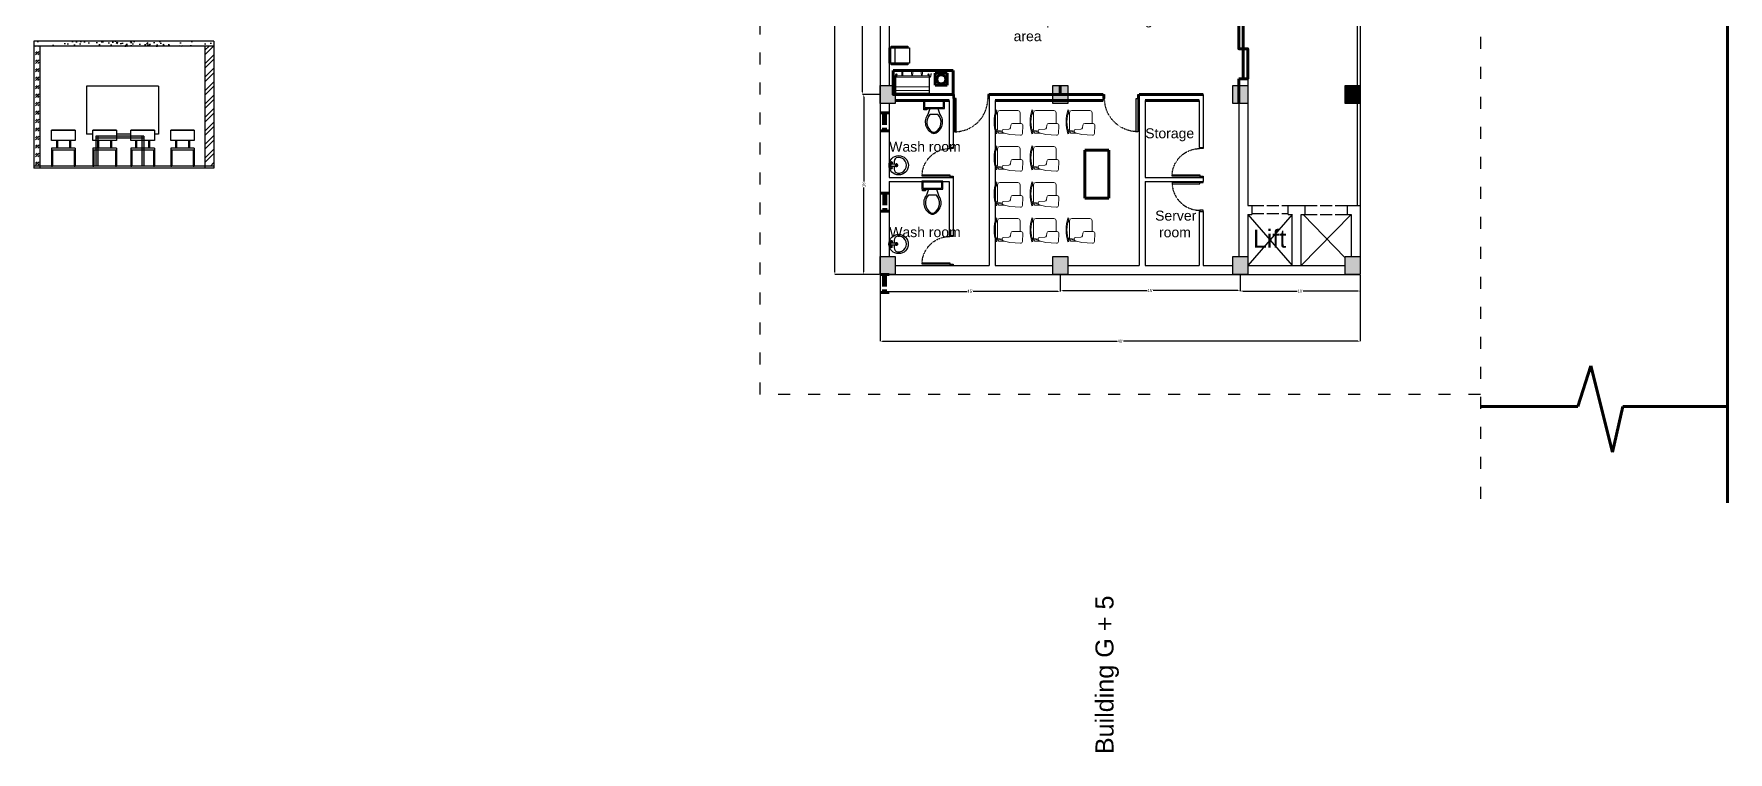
# Model space of a CAD drawing. Header units: inches. Extents: x 2702 to 16065, y 1501 to 3657.
# Drawn here: x 4661 to 6355, y 1501 to 2219 of the extents above; entities that cross this region are included whole.
import ezdxf

# ---------------------------------------------------------------- set-up
doc = ezdxf.new("R2010")
doc.units = ezdxf.units.IN
for name, pattern in [('ACAD_ISO02W100', [15, 12, -3]), ('ACAD_ISO03W100', [30, 12, -18]), ('HIDDEN4', [0.09375, 0.0625, -0.03125])]:
    doc.linetypes.add(name, pattern=pattern)
for name, color, linetype in [('dimensions', 210, 'Continuous'), ('furniture', 7, 'Continuous'), ('sanitary', 110, 'Continuous'), ('text', 10, 'Continuous')]:
    doc.layers.add(name, color=color, linetype=linetype)
doc.layers.add('muebles', color=17, linetype='Continuous', lineweight=0)
doc.layers.add('www.cadblocksfree.com', color=7, linetype='Continuous', lineweight=9)
doc.styles.get("Standard").update_dxf_attribs({"font": 'arial.ttf'})
doc.dimstyles.new('ISO-25', dxfattribs={"dimtxt": 3, "dimasz": 2.5, "dimexe": 0, "dimexo": 0.625, "dimtad": 0, "dimlunit": 4, "dimtxsty": 'Standard', "dimcen": 2.5, "dimadec": 0, "dimazin": 0, "dimtfac": 1, "dimtmove": 0, "dimatfit": 3, "dimfxl": 1, "dimarcsym": 0})

# ---------------------------------------------------------------- blocks, each defined once
blk = doc.blocks.new('*D32')
at = {"layer": 'Defpoints', "color": 0, "transparency": 16777216}
for p in [(5507, 1978.2), (5987, 1978.2), (5987, 1911.4)]:
    blk.add_point(p, dxfattribs=at)
at = {"layer": 'dimensions', "color": 0, "lineweight": -2, "transparency": 16777216}
for p, q in [((5507, 1977.6), (5507, 1911.4)), ((5987, 1977.6), (5987, 1911.4)), ((5509.5, 1911.4), (5743.8, 1911.4)), ((5984.5, 1911.4), (5750.2, 1911.4))]:
    blk.add_line(p, q, dxfattribs=at)
at = {"layer": 'dimensions', "color": 0, "transparency": 16777216}
for points in [[(5509.5, 1911.9), (5509.5, 1911), (5507, 1911.4)], [(5984.5, 1911.9), (5984.5, 1911), (5987, 1911.4)]]:
    blk.add_solid(points, dxfattribs=at)
at = {"layer": 'dimensions', "color": 0, "transparency": 16777216, "insert": (5747, 1911.4), "char_height": 3, "attachment_point": 5}
blk.add_mtext("40'", dxfattribs=at)
blk = doc.blocks.new('*D33')
at = {"layer": 'Defpoints', "color": 0, "transparency": 16777216}
for p in [(5507, 1978.2), (5687, 1978.2), (5687, 1961.3)]:
    blk.add_point(p, dxfattribs=at)
at = {"layer": 'dimensions', "color": 0, "lineweight": -2, "transparency": 16777216}
for p, q in [((5507, 1977.6), (5507, 1961.3)), ((5687, 1977.6), (5687, 1961.3)), ((5509.5, 1961.3), (5594, 1961.3)), ((5684.5, 1961.3), (5600, 1961.3))]:
    blk.add_line(p, q, dxfattribs=at)
at = {"layer": 'dimensions', "color": 0, "transparency": 16777216}
for points in [[(5509.5, 1961.7), (5509.5, 1960.8), (5507, 1961.3)], [(5684.5, 1961.7), (5684.5, 1960.8), (5687, 1961.3)]]:
    blk.add_solid(points, dxfattribs=at)
at = {"layer": 'dimensions', "color": 0, "transparency": 16777216, "insert": (5597, 1961.3), "char_height": 3, "attachment_point": 5}
blk.add_mtext("15'", dxfattribs=at)
blk = doc.blocks.new('*D34')
at = {"layer": 'Defpoints', "color": 0, "transparency": 16777216}
for p in [(5687, 1978.2), (5867, 1978.2), (5867, 1962.1)]:
    blk.add_point(p, dxfattribs=at)
at = {"layer": 'dimensions', "color": 0, "lineweight": -2, "transparency": 16777216}
for p, q in [((5687, 1977.6), (5687, 1962.1)), ((5867, 1977.6), (5867, 1962.1)), ((5689.5, 1962.1), (5774, 1962.1)), ((5864.5, 1962.1), (5780, 1962.1))]:
    blk.add_line(p, q, dxfattribs=at)
at = {"layer": 'dimensions', "color": 0, "transparency": 16777216}
for points in [[(5689.5, 1962.5), (5689.5, 1961.7), (5687, 1962.1)], [(5864.5, 1962.5), (5864.5, 1961.7), (5867, 1962.1)]]:
    blk.add_solid(points, dxfattribs=at)
at = {"layer": 'dimensions', "color": 0, "transparency": 16777216, "insert": (5777, 1962.1), "char_height": 3, "attachment_point": 5}
blk.add_mtext("15'", dxfattribs=at)
blk = doc.blocks.new('*D30')
at = {"layer": 'Defpoints', "color": 0, "transparency": 16777216}
for p in [(5867, 1978.2), (5987, 1978.2), (5987, 1961.6)]:
    blk.add_point(p, dxfattribs=at)
at = {"layer": 'dimensions', "color": 0, "lineweight": -2, "transparency": 16777216}
for p, q in [((5867, 1977.6), (5867, 1961.6)), ((5987, 1977.6), (5987, 1961.6)), ((5869.5, 1961.6), (5924, 1961.6)), ((5984.5, 1961.6), (5930, 1961.6))]:
    blk.add_line(p, q, dxfattribs=at)
at = {"layer": 'dimensions', "color": 0, "transparency": 16777216}
for points in [[(5869.5, 1962.1), (5869.5, 1961.2), (5867, 1961.6)], [(5984.5, 1962.1), (5984.5, 1961.2), (5987, 1961.6)]]:
    blk.add_solid(points, dxfattribs=at)
at = {"layer": 'dimensions', "color": 0, "transparency": 16777216, "insert": (5927, 1961.6), "char_height": 3, "attachment_point": 5}
blk.add_mtext("10'", dxfattribs=at)
blk = doc.blocks.new('*D31')
at = {"layer": 'Defpoints', "color": 0, "transparency": 16777216}
for p in [(5461.7, 2878.2), (5507, 2878.2), (5507, 1978.2)]:
    blk.add_point(p, dxfattribs=at)
at = {"layer": 'dimensions', "color": 0, "lineweight": -2, "transparency": 16777216}
for p, q in [((5506.4, 2878.2), (5461.7, 2878.2)), ((5461.7, 2875.7), (5461.7, 2431.4)), ((5461.7, 1980.7), (5461.7, 2425.1)), ((5506.4, 1978.2), (5461.7, 1978.2))]:
    blk.add_line(p, q, dxfattribs=at)
at = {"layer": 'dimensions', "color": 0, "transparency": 16777216}
for points in [[(5461.3, 2875.7), (5462.2, 2875.7), (5461.7, 2878.2)], [(5461.3, 1980.7), (5462.2, 1980.7), (5461.7, 1978.2)]]:
    blk.add_solid(points, dxfattribs=at)
at = {"layer": 'dimensions', "color": 0, "lineweight": 100, "transparency": 16777216, "insert": (5461.7, 2428.2), "char_height": 3, "attachment_point": 5, "rotation": 90}
blk.add_mtext("75'", dxfattribs=at)
blk = doc.blocks.new('*D35')
at = {"layer": 'Defpoints', "color": 0, "transparency": 16777216}
for p in [(5490.6, 2158.2), (5507, 2158.2), (5507, 1978.2)]:
    blk.add_point(p, dxfattribs=at)
at = {"layer": 'dimensions', "color": 0, "lineweight": -2, "transparency": 16777216}
for p, q in [((5506.4, 2158.2), (5490.6, 2158.2)), ((5490.6, 2155.7), (5490.6, 2071.3)), ((5490.6, 1980.7), (5490.6, 2065.2)), ((5506.4, 1978.2), (5490.6, 1978.2))]:
    blk.add_line(p, q, dxfattribs=at)
at = {"layer": 'dimensions', "color": 0, "transparency": 16777216}
for points in [[(5490.2, 2155.7), (5491.1, 2155.7), (5490.6, 2158.2)], [(5490.2, 1980.7), (5491.1, 1980.7), (5490.6, 1978.2)]]:
    blk.add_solid(points, dxfattribs=at)
at = {"layer": 'dimensions', "color": 0, "lineweight": 100, "transparency": 16777216, "insert": (5490.6, 2068.2), "char_height": 3, "attachment_point": 5, "rotation": 90}
blk.add_mtext("15'", dxfattribs=at)
blk = doc.blocks.new('*D36')
at = {"layer": 'Defpoints', "color": 0, "transparency": 16777216}
for p in [(5489.4, 2338.2), (5507, 2338.2), (5507, 2158.2)]:
    blk.add_point(p, dxfattribs=at)
at = {"layer": 'dimensions', "color": 0, "lineweight": -2, "transparency": 16777216}
for p, q in [((5506.4, 2338.2), (5489.4, 2338.2)), ((5489.4, 2335.7), (5489.4, 2251.3)), ((5489.4, 2160.7), (5489.4, 2245.2)), ((5506.4, 2158.2), (5489.4, 2158.2))]:
    blk.add_line(p, q, dxfattribs=at)
at = {"layer": 'dimensions', "color": 0, "transparency": 16777216}
for points in [[(5488.9, 2335.7), (5489.8, 2335.7), (5489.4, 2338.2)], [(5488.9, 2160.7), (5489.8, 2160.7), (5489.4, 2158.2)]]:
    blk.add_solid(points, dxfattribs=at)
at = {"layer": 'dimensions', "color": 0, "lineweight": 100, "transparency": 16777216, "insert": (5489.4, 2248.2), "char_height": 3, "attachment_point": 5, "rotation": 90}
blk.add_mtext("15'", dxfattribs=at)
blk = doc.blocks.new('Toilet - top')
for p, q in [((-10, -8.5), (-8, -8.5)), ((-10, -9.5), (-10, -8.5)), ((-7, -9.5), (-10, -9.5)), ((-8, -8.5), (-8, -8)), ((-7, -8), (-7, -9.5)), ((-4, -8), (-6, -14)), ((4, -14), (-4, -14)), ((4, -8), (6, -14)), ((9.5, -6), (9.5, -2))]:
    blk.add_line(p, q)
blk.add_lwpolyline([(10.5, -8), (10.5, 0), (-10.5, 0), (-10.5, -8)], close=True)
for points in [[(-9.5, -2), (-9.5, -6)], [(8.5, -1), (-8.5, -1)], [(-8.5, -7), (8.5, -7)]]:
    blk.add_lwpolyline(points)
for centre, radius, start, end in [((-8.6, -1.9), 0.884, 81.8699, 188.1301), ((-8.6, -6.1), 0.884, 171.8699, 278.1301), ((3.5, -21.6), 12.2, 141.4691, 247.9714), ((4.2, -21.8), 11.3, 136.3677, 238.9468), ((-3.5, -21.6), 12.2, 292.0284, 38.5307), ((-4.2, -21.8), 11.3, 301.053, 43.6321), ((8.6, -1.9), 0.884, 351.8699, 98.1301), ((8.6, -6.1), 0.884, 261.8699, 8.1301), ((0, -27.9), 4, 245.7318, 294.2682), ((0, -29), 4, 254.8605, 285.1395)]:
    blk.add_arc(centre, radius, start, end)
blk = doc.blocks.new('silla-27')
at = {"layer": 'muebles', "color": 7, "lineweight": 0, "ltscale": 0.06, "true_color": 0xffffff}
for p, q in [((88.028, 38.088), (88.028, 37.688)), ((88.078, 38.138), (88.318, 38.138)), ((88.022, 37.623), (88.016, 37.604)), ((88.466, 37.638), (88.078, 37.638)), ((88.529, 37.795), (88.529, 37.688)), ((88.535, 37.623), (88.541, 37.604))]:
    blk.add_line(p, q, dxfattribs=at)
at = {"layer": 'muebles', "color": 7, "lineweight": 0, "true_color": 0xffffff}
for p, q in [((88.318, 38.16), (88.316, 37.974)), ((88.35, 37.934), (88.409, 37.924)), ((88.536, 38.188), (88.361, 38.199)), ((88.442, 37.886), (88.448, 37.769)), ((88.52, 37.762), (88.559, 37.911)), ((88.559, 37.911), (88.573, 38.145)), ((88.078, 37.638), (88.078, 37.606)), ((88.098, 37.638), (88.098, 37.602)), ((88.486, 37.74), (88.459, 37.602)), ((88.459, 37.638), (88.459, 37.602)), ((88.491, 37.74), (88.478, 37.74)), ((88.507, 37.745), (88.48, 37.607))]:
    blk.add_line(p, q, dxfattribs=at)
at = {"layer": 'muebles', "color": 7, "lineweight": 0, "ltscale": 0.06, "true_color": 0xffffff}
for centre, radius, start, end in [((88.078, 38.088), 0.05, 90, 180), ((88.279, 38.403), 0.841, 251.8194, 288.1806), ((88.279, 38.403), 0.821, 251.8194, 288.1806), ((88.078, 37.688), 0.05, 180, 270), ((88.479, 37.688), 0.05, 278.8356, 0)]:
    blk.add_arc(centre, radius, start, end, dxfattribs=at)
at = {"layer": 'muebles', "color": 7, "lineweight": 0, "true_color": 0xffffff}
for centre, radius, start, end in [((88.356, 37.973), 0.04, 179.3804, 260.5493), ((88.358, 38.159), 0.04, 86.1907, 179.3804), ((88.402, 37.884), 0.04, 2.866, 80.5493), ((88.533, 38.148), 0.04, 356.6293, 86.1907), ((88.478, 37.77), 0.03, 182.866, 270), ((88.491, 37.77), 0.03, 270, 345.2388)]:
    blk.add_arc(centre, radius, start, end, dxfattribs=at)
blk = doc.blocks.new('chair')
at = {"xscale": 45.16169396645301, "yscale": 45.15961764463297, "zscale": 45.16169396645301, "rotation": 89.99999999999999}
blk.add_blockref('silla-27', (1699, -3975.2), dxfattribs=at)
blk = doc.blocks.new('ventilator')
at = {"color": 7, "lineweight": 100, "true_color": 0xffffff}
for p, q in [((0, 0), (9, 0)), ((0, -18), (9, -18))]:
    blk.add_line(p, q, dxfattribs=at)
at = {"color": 7, "linetype": 'ACAD_ISO02W100', "lineweight": 100, "true_color": 0xffffff}
for p, q in [((3.5, 0), (3.5, -18)), ((5.5, 0), (5.5, -18))]:
    blk.add_line(p, q, dxfattribs=at)
blk = doc.blocks.new('A$C0CE462CD')
for p, q in [((860, 100), (860, 0)), ((860, 0), (894, 0))]:
    blk.add_line(p, q)
blk.add_lwpolyline([(860, 100), (860, 920), (818, 920), (818, 100)], close=True)
for points in [[(6, 0), (40, 0), (40, 100), (6, 100)], [(6, 100), (6, 0)], [(860, 100), (894, 100), (894, 0)]]:
    blk.add_lwpolyline(points)
at = {"linetype": 'HIDDEN4'}
blk.add_arc((859, 102), 819, 92.8508, 180.1309, dxfattribs=at)
blk = doc.blocks.new('waterdispenser')
at = {"color": 7, "lineweight": 100, "true_color": 0xffffff}
for p, q in [((-0.4, 11.8), (11.6, 11.8)), ((-0.4, -0.2), (-0.4, 11.8)), ((11.6, 11.8), (11.6, -0.2)), ((11.6, -0.2), (-0.4, -0.2))]:
    blk.add_line(p, q, dxfattribs=at)
blk.add_circle((5.8, 5.8), 4.47, dxfattribs=at)
blk = doc.blocks.new('A$C205C0C5A')
at = {"layer": 'www.cadblocksfree.com'}
for p, q in [((56, 1244), (905, 1244)), ((56, 1181), (905, 1181)), ((905, 1090), (56, 1090)), ((56, 843), (905, 843)), ((56, 807), (905, 807)), ((69, 807), (69, 792)), ((75, 807), (75, 792)), ((873, 817), (873, 834)), ((873, 834), (895, 834)), ((873, 817), (895, 817)), ((886, 807), (886, 792)), ((893, 807), (893, 792))]:
    blk.add_line(p, q, dxfattribs=at)
for points in [[(56, 801), (56, 900), (56, 1251), (48, 1251), (43, 1241), (43, 807), (50, 801)], [(905, 801), (905, 1251), (913, 1251), (918, 1241), (918, 807), (918, 807), (912, 801)], [(2, 770), (0, 758), (9, 757), (10, 768)], [(228, 697), (228, 766), (257, 766), (257, 697)], [(474, 697), (474, 766), (503, 766), (503, 697)], [(721, 697), (721, 766), (750, 766), (750, 697)]]:
    blk.add_lwpolyline(points, close=True, dxfattribs=at)
for points in [[(915, 1247), (915, 1247)], [(2, 770), (3, 776), (11, 775), (10, 768)], [(232, 767), (232, 807)], [(252, 766), (252, 807)], [(479, 767), (479, 807)], [(499, 766), (499, 807)], [(725, 767), (725, 807)], [(746, 766), (746, 807)], [(895, 817), (895, 834)]]:
    blk.add_lwpolyline(points, dxfattribs=at)
for points in [[(3, 776), (10, 825), (10, 825, -0.379317), (43, 853)], [(43, 846, 0.381024), (18, 824), (11, 775)]]:
    blk.add_lwpolyline(points, format="xyb", dxfattribs=at)
for centre in [(72, 775), (889, 775)]:
    blk.add_circle(centre, 17.2, dxfattribs=at)
blk = doc.blocks.new('12PSTG05')
at = {"color": 0, "linetype": 'ByBlock'}
for p, q in [((-26, -10), (-26, 10)), ((-24, -10), (-24, 10)), ((-19, 10), (-19, -10))]:
    blk.add_line(p, q, dxfattribs=at)
blk.add_lwpolyline([(-26, 10), (0, 10), (0, -10), (-26, -10)], dxfattribs=at)
for points in [[(-23.5, 10), (-23.5, 12), (-2, 12), (-2, 10)], [(-23.5, -12), (-23.5, -10), (-2, -10), (-2, -12)]]:
    blk.add_lwpolyline(points, close=True, dxfattribs=at)
blk = doc.blocks.new('42234')
at = {"color": 0}
for p, q in [((-21, -130), (-99, -130)), ((-45, -190), (45, -190)), ((-25, -63), (-20, -157)), ((0, -145), (0, -235)), ((20, -157), (25, -63)), ((99, -130), (21, -130))]:
    blk.add_line(p, q, dxfattribs=at)
for centre, radius in [((0, -245), 245), ((-75, -60), 15.8), ((0, -190), 25), ((75, -60), 15.8)]:
    blk.add_circle(centre, radius, dxfattribs=at)
for centre, radius, start, end in [((0, -245), 200, 171.3731, 8.6269), ((-99, -230), 100, 90, 171.3731), ((-61, -70), 36.8, 11.1053, 65.0233), ((0, -190), 35, 122.3834, 57.6166), ((-26, -80), 2.63, 354.2171, 83.9124), ((-15, -157), 5, 182.7195, 244.4376), ((15, -157), 5, 295.5626, 357.2792), ((26, -80), 2.63, 96.0876, 185.7829), ((61, -70), 36.8, 114.9767, 168.872), ((99, -230), 100, 8.6269, 90)]:
    blk.add_arc(centre, radius, start, end, dxfattribs=at)
at = {"color": 0, "extrusion": (0, 0, -1)}
blk.add_ellipse((-60, -60), major_axis=(32, 0), ratio=0.780869, dxfattribs=at)
at = {"color": 0}
for centre, major_axis, ratio, start_param, end_param in [((0, -55), (-65, 0), 0.384615, -1.398412, -0.80273), ((0, -55), (-65, 0), 0.384615, 0.989338, 1.1639), ((0, -150), (26.7, 0), 0.563748, -2.274391, -0.867198), ((0, -55), (-65, 0), 0.384615, -2.338863, -1.743181), ((0, -55), (-65, 0), 0.384615, 1.945703, 1.947072), ((0, -55), (-65, 0), 0.384615, 1.977693, 2.152255)]:
    blk.add_ellipse(centre, major_axis=major_axis, ratio=ratio, start_param=start_param, end_param=end_param, dxfattribs=at)
at = {"color": 0, "extrusion": (0, 0, -1)}
blk.add_ellipse((0, -55), major_axis=(65, 0), ratio=0.384615, start_param=1.945703, end_param=1.947072, dxfattribs=at)
at = {"color": 0}
for centre, major_axis, ratio in [((0, -30), (11.2, 0), 0.447214), ((60, -60), (-32, 0), 0.780869)]:
    blk.add_ellipse(centre, major_axis=major_axis, ratio=ratio, dxfattribs=at)
blk = doc.blocks.new('ch')
at = {"color": 0}
for p, q in [((23.6, 0), (0, 0)), ((4.8, -10.3), (4.8, -18)), ((5.8, -10.3), (5.8, -18)), ((17.8, -10.3), (17.8, -18)), ((18.8, -10.3), (18.8, -18)), ((23.6, -18), (0, -18)), ((0, -18), (0, -36)), ((23.6, -20), (0, -20)), ((1, -20), (1, -36)), ((22.6, -20), (22.6, -36)), ((23.6, -18), (23.6, -36)), ((0, -36), (1, -36)), ((22.6, -36), (23.6, -36))]:
    blk.add_line(p, q, dxfattribs=at)
blk.add_lwpolyline([(0, 0), (23.6, 0), (23.6, -10.3), (0, -10.3)], close=True, dxfattribs=at)

msp = doc.modelspace()

# ---------------------------------------------------------------- hatches: boundary and pattern name
at = {"linetype": 'ACAD_ISO03W100', "lineweight": 100}
h = msp.add_hatch(color=256, dxfattribs=at)
h.dxf.hatch_style = 1
h.paths.add_polyline_path([(5522.005, 1996.231), (5507.005, 1996.231), (5507.005, 1978.231), (5522.005, 1978.231)])
h.paths.add_polyline_path([(5694.505, 1996.231), (5679.505, 1996.231), (5679.505, 1978.231), (5694.505, 1978.231)])
h.paths.add_polyline_path([(5874.505, 1996.231), (5859.505, 1996.231), (5859.505, 1978.231), (5874.505, 1978.231)])
h.paths.add_polyline_path([(5987.005, 1996.231), (5972.005, 1996.231), (5972.005, 1978.231), (5987.005, 1978.231)])
h.paths.add_polyline_path([(5874.505, 2167.231), (5859.505, 2167.231), (5859.505, 2149.231), (5874.505, 2149.231)])
h.paths.add_polyline_path([(5694.505, 2167.231), (5679.505, 2167.231), (5679.505, 2149.231), (5694.505, 2149.231)])
h.paths.add_polyline_path([(5522.005, 2167.231), (5507.005, 2167.231), (5507.005, 2149.231), (5522.005, 2149.231)])
h.paths.add_polyline_path([(5987.005, 2347.231), (5972.005, 2347.231), (5972.005, 2329.231), (5987.005, 2329.231)])
h.paths.add_polyline_path([(5874.505, 2347.231), (5859.505, 2347.231), (5859.505, 2329.231), (5874.505, 2329.231)])
h.paths.add_polyline_path([(5694.505, 2347.231), (5679.505, 2347.231), (5679.505, 2329.231), (5694.505, 2329.231)])
h.paths.add_polyline_path([(5522.005, 2347.231), (5507.005, 2347.231), (5507.005, 2329.231), (5522.005, 2329.231)])
h.paths.add_polyline_path([(5522.005, 2527.231), (5507.005, 2527.231), (5507.005, 2509.231), (5522.005, 2509.231)])
h.paths.add_polyline_path([(5694.505, 2527.231), (5679.505, 2527.231), (5679.505, 2509.231), (5694.505, 2509.231)])
h.paths.add_polyline_path([(5874.505, 2527.231), (5859.505, 2527.231), (5859.505, 2509.231), (5874.505, 2509.231)])
h.paths.add_polyline_path([(5987.005, 2527.231), (5972.005, 2527.231), (5972.005, 2509.231), (5987.005, 2509.231)])
h.paths.add_polyline_path([(5987.005, 2707.231), (5972.005, 2707.231), (5972.005, 2689.231), (5987.005, 2689.231)])
h.paths.add_polyline_path([(5874.505, 2707.231), (5859.505, 2707.231), (5859.505, 2689.231), (5874.505, 2689.231)])
h.paths.add_polyline_path([(5694.505, 2707.231), (5679.505, 2707.231), (5679.505, 2689.231), (5694.505, 2689.231)])
h.paths.add_polyline_path([(5522.005, 2707.231), (5507.005, 2707.231), (5507.005, 2689.231), (5522.005, 2689.231)])
h.paths.add_polyline_path([(5522.005, 2878.231), (5507.005, 2878.231), (5507.005, 2860.231), (5522.005, 2860.231)])
h.paths.add_polyline_path([(5694.505, 2878.231), (5679.505, 2878.231), (5679.505, 2860.231), (5694.505, 2860.231)])
h.paths.add_polyline_path([(5874.505, 2878.231), (5859.505, 2878.231), (5859.505, 2860.231), (5874.505, 2860.231)])
h.paths.add_polyline_path([(5987.005, 2878.231), (5972.005, 2878.231), (5972.005, 2860.231), (5987.005, 2860.231)])
h = msp.add_hatch()
h.set_pattern_fill('AR-CONC', color=0, scale=0.089)
h.set_pattern_definition([(50, (1336.653, 0), (16.214436, -1.41858), [1.69545, -18.64995]), (355, (1336.653, 0), (-3.136665, 17.00406), [1.35636, -14.92001]), (100.45144, (1338.004, -0.118), (13.07777, 15.58548), [1.44091, -15.85003]), (46.1842, (1336.653, 4.521), (24.12603, -3.74177), [2.54318, -27.97492]), (96.63556, (1338.663, 4.21), (21.12897, 22.02093), [2.16137, -23.77507]), (351.18415, (1336.653, 4.52), (21.12897, 22.02093), [2.03454, -22.37992]), (21, (1338.913, 3.391), (13.49368, -9.101603), [1.69545, -18.64995]), (326, (1338.913, 3.391), (5.50038, 16.39273), [1.35636, -14.91996]), (71.45144, (1340.038, 2.632), (18.99406, 7.291126), [1.44091, -15.850004]), (37.5, (1336.653, 0), (0.274886, 7.5253985), [0, -14.739112, 0, -15.14602, 0, -14.976475]), (7.5, (1336.653, 0), (5.94695, 8.916071), [0, -8.635492, 0, -14.400022, 0, -5.708015]), (327.5, (1331.612, 0), (12.067563, -0.509858), [0, -5.6515, 0, -17.63268, 0, -23.39721]), (317.5, (1329.351, 0), (13.183497, 2.262958), [0, -7.34695, 0, -11.709908, 0, -16.61541])])
h.paths.add_polyline_path([(4841.163, 2211.511), (4661.163, 2211.511), (4661.163, 2206.511), (4841.163, 2206.511)])
h = msp.add_hatch()
h.set_pattern_fill('GOST_GLASS', color=0)
h.set_pattern_definition([(45, (1336.653, 0), (8.485281, 0), [5, -7]), (45, (1338.774, 0), (8.485281, 0), [2, -10]), (45, (1336.653, 2.1213), (8.485281, 0), [2, -10])])
h.paths.add_polyline_path([(4667.163, 2206.511), (4661.163, 2206.511), (4661.163, 2086.511), (4667.163, 2086.511)])
h = msp.add_hatch()
h.set_pattern_fill('ANSI32', color=0)
h.set_pattern_definition([(45, (1336.653, 0), (-6.735192, 6.735192), []), (45, (1341.143, 0), (-6.735192, 6.735192), [])])
h.paths.add_polyline_path([(4841.163, 2206.511), (4832.163, 2206.511), (4832.163, 2086.511), (4841.163, 2086.511)])
h = msp.add_hatch(color=256, dxfattribs=at)
h.dxf.hatch_style = 1
h.paths.add_polyline_path([(5987.005, 2167.231), (5972.005, 2167.231), (5972.005, 2149.231), (5987.005, 2149.231)])
h = msp.add_hatch(color=0)
h.dxf.hatch_style = 1
h.paths.add_polyline_path([(4757.961, 2116.511), (4743.597, 2116.511), (4743.597, 2114.511), (4757.961, 2114.511)])
h.paths.add_polyline_path([(4769.14, 2116.511), (4757.961, 2116.511), (4757.961, 2114.511), (4769.14, 2114.511)])
h.paths.add_polyline_path([(4771.14, 2116.511), (4769.14, 2116.511), (4769.14, 2114.511), (4771.14, 2114.511)])
h.paths.add_polyline_path([(4771.14, 2112.166), (4769.14, 2112.166), (4769.14, 2104.511), (4771.14, 2104.511)])
h.paths.add_polyline_path([(4771.14, 2114.511), (4769.14, 2114.511), (4769.14, 2112.166), (4771.14, 2112.166)])
h.paths.add_polyline_path([(4771.14, 2104.511), (4769.14, 2104.511), (4769.14, 2102.511), (4771.14, 2102.511)])
h.paths.add_polyline_path([(4771.14, 2102.511), (4769.14, 2102.511), (4769.14, 2086.511), (4771.14, 2086.511)])
h.paths.add_polyline_path([(4743.597, 2116.511), (4725.14, 2116.511), (4725.14, 2114.511), (4743.597, 2114.511)])
h.paths.add_polyline_path([(4725.14, 2116.511), (4723.14, 2116.511), (4723.14, 2114.511), (4725.14, 2114.511)])
h.paths.add_polyline_path([(4724.812, 2112.166), (4723.14, 2112.166), (4723.14, 2104.511), (4724.812, 2104.511)])
h.paths.add_polyline_path([(4725.14, 2114.511), (4723.14, 2114.511), (4723.14, 2112.166), (4725.14, 2112.166)])
h.paths.add_polyline_path([(4725.14, 2102.511), (4723.14, 2102.511), (4723.14, 2086.511), (4725.14, 2086.511)])
h.paths.add_polyline_path([(4725.14, 2104.511), (4723.14, 2104.511), (4723.14, 2102.511), (4725.14, 2102.511)])

# ---------------------------------------------------------------- linework, layer by layer
at = {"linetype": 'ACAD_ISO03W100'}
msp.add_line((6107.005, 3175.706), (6107.005, 1749.887), dxfattribs=at)
for p, q in [((5507.005, 2878.231), (5507.005, 1978.231)), ((5987.005, 2878.231), (5987.005, 1978.231)), ((5516.005, 2329.231), (5516.005, 2167.231)), ((5984.005, 2329.231), (5984.005, 2167.231)), ((5874.505, 2173.926), (5874.505, 2167.231)), ((5576.005, 2152.231), (5576.005, 2105.231)), ((5580.005, 2158.231), (5580.005, 2105.231)), ((5616.005, 2158.231), (5616.005, 1987.231)), ((5622.005, 2152.231), (5622.005, 1987.231)), ((5730.005, 2158.231), (5730.005, 2152.231)), ((5766.005, 2158.231), (5766.005, 2071.231)), ((5772.005, 2152.231), (5772.005, 2075.231)), ((5826.005, 2152.231), (5826.005, 2105.231)), ((5830.005, 2158.231), (5830.005, 2105.231)), ((5874.505, 2167.231), (5874.505, 2047.231)), ((5516.005, 2149.231), (5516.005, 2075.231)), ((5865.505, 2149.231), (5865.505, 1996.231)), ((5984.005, 2149.231), (5984.005, 2047.231)), ((5576.005, 2105.231), (5580.005, 2105.231)), ((5826.005, 2105.231), (5830.005, 2105.231)), ((5516.005, 2075.231), (5580.005, 2075.231)), ((5516.005, 2071.231), (5516.005, 1996.231)), ((5516.005, 2071.231), (5576.005, 2071.231)), ((5576.005, 2071.231), (5576.005, 2017.231)), ((5580.005, 2075.231), (5580.005, 2071.231)), ((5580.005, 2071.231), (5580.005, 2017.231)), ((5766.005, 2071.231), (5766.005, 1987.231)), ((5772.005, 2075.231), (5830.005, 2075.231)), ((5772.005, 2071.231), (5830.005, 2071.231)), ((5772.005, 2071.231), (5772.005, 1987.231)), ((5830.005, 2075.231), (5830.005, 2071.231)), ((5826.005, 2041.231), (5826.005, 1987.231)), ((5826.005, 2041.231), (5830.005, 2041.231)), ((5830.005, 2041.231), (5830.005, 1987.231)), ((5874.505, 2047.231), (5878.505, 2047.231)), ((5874.505, 2038.231), (5874.505, 1996.231)), ((5874.505, 2038.231), (5878.505, 2038.231)), ((5878.505, 2047.231), (5878.505, 2038.231)), ((5914.755, 2047.231), (5931.755, 2047.231)), ((5914.755, 2038.231), (5914.755, 2047.231)), ((5914.755, 2038.231), (5918.755, 2038.231)), ((5918.755, 1987.231), (5918.755, 2038.231)), ((5927.755, 2038.231), (5931.755, 2038.231)), ((5927.755, 1987.231), (5927.755, 2038.231)), ((5931.755, 2038.231), (5931.755, 2047.231)), ((5974.005, 2047.231), (5974.005, 2038.231)), ((5974.005, 2047.231), (5987.005, 2047.231)), ((5974.005, 2038.231), (5978.005, 2038.231)), ((5978.005, 2038.231), (5978.005, 1996.231)), ((5576.005, 2017.231), (5580.005, 2017.231)), ((5522.005, 1987.231), (5576.005, 1987.231)), ((5576.005, 1987.231), (5582.755, 1987.231)), ((5582.755, 1987.231), (5616.005, 1987.231)), ((5622.005, 1987.231), (5679.505, 1987.231)), ((5694.505, 1987.231), (5766.005, 1987.231)), ((5694.505, 1987.231), (5766.005, 1987.231)), ((5772.005, 1987.231), (5826.005, 1987.231)), ((5830.005, 1987.231), (5859.505, 1987.231)), ((5874.505, 1987.231), (5972.005, 1987.231)), ((5507.005, 1978.231), (5987.005, 1978.231))]:
    msp.add_line(p, q)
at = {"color": 0}
for p, q in [((4661.163, 2211.511), (4661.163, 2084.511)), ((4841.163, 2211.511), (4661.163, 2211.511)), ((4841.163, 2206.511), (4661.163, 2206.511)), ((4667.163, 2206.511), (4667.163, 2084.511)), ((4832.163, 2206.511), (4832.163, 2084.511)), ((4841.163, 2211.511), (4841.163, 2084.511)), ((4713.663, 2166.511), (4713.663, 2118.511)), ((4785.663, 2166.511), (4713.663, 2166.511)), ((4785.663, 2166.511), (4785.663, 2118.511)), ((4720.026, 2118.511), (4713.663, 2118.511)), ((4757.961, 2118.511), (4743.597, 2118.511)), ((4785.663, 2118.511), (4781.532, 2118.511)), ((4723.14, 2116.511), (4723.14, 2086.511)), ((4771.14, 2116.511), (4723.14, 2116.511)), ((4771.14, 2114.511), (4723.14, 2114.511)), ((4725.14, 2116.511), (4725.14, 2086.511)), ((4769.14, 2116.511), (4769.14, 2086.511)), ((4771.14, 2116.511), (4771.14, 2086.511)), ((4841.163, 2086.511), (4661.163, 2086.511)), ((4841.163, 2084.511), (4661.163, 2084.511)), ((4702.471, 2086.511), (4702.471, 2086.511))]:
    msp.add_line(p, q, dxfattribs=at)
at = {"color": 7, "lineweight": 100, "true_color": 0xffffff}
for p, q in [((5520.005, 2182.231), (5580.005, 2182.231)), ((5865.505, 2173.926), (5865.505, 2167.231)), ((5580.005, 2158.231), (5522.005, 2158.231)), ((5576.005, 2152.231), (5522.005, 2152.231)), ((5687.005, 2167.231), (5687.005, 2158.231)), ((5865.505, 2167.231), (5865.505, 2149.231))]:
    msp.add_line(p, q, dxfattribs=at)
at = {"color": 10}
for p, q in [((5918.755, 2038.231), (5874.505, 1987.231)), ((5874.505, 2038.231), (5918.755, 1987.231)), ((5978.005, 2038.231), (5927.755, 1987.231)), ((5929.755, 2038.231), (5972.005, 1994.92))]:
    msp.add_line(p, q, dxfattribs=at)
at = {"linetype": 'ACAD_ISO02W100'}
for p, q in [((5878.505, 2047.231), (5914.755, 2047.231)), ((5878.505, 2039), (5914.755, 2039)), ((5931.755, 2047.231), (5974.005, 2047.231)), ((5931.755, 2038.231), (5974.005, 2038.231))]:
    msp.add_line(p, q, dxfattribs=at)
at = {"linetype": 'ACAD_ISO03W100'}
msp.add_lwpolyline([(6107.005, 1858.231), (5387.005, 1858.231), (5387.005, 2998.231), (6107.005, 2998.231)], dxfattribs=at)
at = {"color": 7, "lineweight": 100, "true_color": 0xffffff}
for points in [[(5865.505, 2233.926), (5870.005, 2233.926), (5870.005, 2203.926), (5865.505, 2203.926)], [(5870.005, 2203.926), (5874.505, 2203.926), (5874.505, 2173.926), (5870.005, 2173.926)]]:
    msp.add_lwpolyline(points, close=True, dxfattribs=at)
msp.add_lwpolyline([(5520.005, 2182.231), (5520.005, 2158.231), (5580.005, 2158.231), (5580.005, 2182.231)], dxfattribs=at)
for points in [[(5507.005, 2149.231), (5507.005, 2167.231), (5522.005, 2167.231), (5522.005, 2149.231)], [(5679.505, 2149.231), (5679.505, 2167.231), (5694.505, 2167.231), (5694.505, 2149.231)], [(5859.505, 2149.231), (5859.505, 2167.231), (5874.505, 2167.231), (5874.505, 2149.231)], [(5972.005, 2149.231), (5972.005, 2167.231), (5987.005, 2167.231), (5987.005, 2149.231)], [(5507.005, 1978.231), (5507.005, 1996.231), (5522.005, 1996.231), (5522.005, 1978.231)], [(5679.505, 1978.231), (5679.505, 1996.231), (5694.505, 1996.231), (5694.505, 1978.231)], [(5679.505, 1978.231), (5679.505, 1996.231), (5694.505, 1996.231), (5694.505, 1978.231)], [(5859.505, 1978.231), (5859.505, 1996.231), (5874.505, 1996.231), (5874.505, 1978.231)], [(5859.505, 1978.231), (5859.505, 1996.231), (5874.505, 1996.231), (5874.505, 1978.231)], [(5972.005, 1978.231), (5972.005, 1996.231), (5987.005, 1996.231), (5987.005, 1978.231)]]:
    msp.add_lwpolyline(points, close=True)
at = {"layer": 'dimensions', "color": 7, "lineweight": 100, "true_color": 0xffffff}
for p, q in [((6353.949, 3175.706), (6353.949, 1749.887)), ((6204.53, 1846.293), (6217.459, 1886.857)), ((6217.459, 1886.857), (6239.234, 1800.539)), ((6107.689, 1846.293), (6204.53, 1846.293)), ((6239.234, 1800.539), (6249.44, 1846.293)), ((6249.44, 1846.293), (6354.633, 1846.293))]:
    msp.add_line(p, q, dxfattribs=at)
at = {"layer": 'furniture', "color": 7, "lineweight": 100, "true_color": 0xffffff}
for p, q in [((5711.588, 2102.549), (5711.588, 2054.549)), ((5735.588, 2054.549), (5735.588, 2102.549))]:
    msp.add_line(p, q, dxfattribs=at)
at = {"layer": 'sanitary', "color": 7, "lineweight": 100, "true_color": 0xffffff}
for p, q in [((5865.505, 2203.926), (5874.505, 2203.926)), ((5865.505, 2173.926), (5874.505, 2173.926)), ((5616.005, 2158.231), (5730.005, 2158.231)), ((5622.005, 2152.231), (5730.005, 2152.231)), ((5766.005, 2158.231), (5830.005, 2158.231)), ((5772.005, 2152.231), (5826.005, 2152.231)), ((5735.588, 2102.549), (5711.588, 2102.549)), ((5711.588, 2054.549), (5735.588, 2054.549))]:
    msp.add_line(p, q, dxfattribs=at)

# ---------------------------------------------------------------- block references
at = {"color": 7, "lineweight": 100, "true_color": 0xffffff, "xscale": 0.7748591545768541, "yscale": 0.7748591545768541, "zscale": 0.7748591545768541}
msp.add_blockref('12PSTG05', (5536.332, 2197.177), dxfattribs=at)
at = {"color": 7, "lineweight": 100, "true_color": 0xffffff}
for name, p, xscale, yscale, zscale, rotation in [('A$C205C0C5A', (5558.229, 2208.584), 0.03937007874015748, 0.03937007874015748, 0.03937007874015748, 180), ('A$C0CE462CD', (5616.252, 2158.231), 0.04054794520548879, 0.04054794520548879, 0.04054794520548879, 179.9999999999993), ('A$C0CE462CD', (5729.759, 2158.231), -0.04054794520548879, 0.04054794520548879, 0.04054794520548879, 180.0000000019238), ('A$C0CE462CD', (5580.005, 2105.437), -0.0337899543379069, 0.0337899543379069, 0.0337899543379069, 90), ('A$C0CE462CD', (5830.005, 2105.437), -0.0337899543379069, 0.0337899543379069, 0.0337899543379069, 90), ('A$C0CE462CD', (5830.005, 2041.026), 0.0337899543379069, 0.0337899543379069, 0.0337899543379069, 89.9999999999935), ('A$C0CE462CD', (5580.005, 2017.437), -0.0337899543379069, 0.0337899543379069, 0.0337899543379069, 90)]:
    msp.add_blockref(name, p, dxfattribs=dict(at, xscale=xscale, yscale=yscale, zscale=zscale, rotation=rotation))
msp.add_blockref('waterdispenser', (5562.292, 2167.537), dxfattribs=at)
at = {"color": 7, "linetype": 'ACAD_ISO02W100', "lineweight": 100, "true_color": 0xffffff}
for p in [(5507.005, 2139.859), (5507.15, 2059.42), (5507.005, 1978.231)]:
    msp.add_blockref('ventilator', p, dxfattribs=at)
at = {"color": 0}
for p in [(4678.9, 2122.511), (4720.026, 2122.511), (4757.961, 2122.511), (4797.886, 2122.511)]:
    msp.add_blockref('ch', p, dxfattribs=at)
at = {"layer": 'furniture', "color": 7, "lineweight": 100, "true_color": 0xffffff, "rotation": 180}
for p in [(5623.618, 2142.404), (5659.618, 2142.404), (5695.618, 2142.404), (5623.618, 2106.404), (5659.618, 2106.404), (5623.618, 2070.404), (5659.618, 2070.404), (5623.618, 2034.404), (5659.618, 2034.404), (5695.618, 2034.404)]:
    msp.add_blockref('chair', p, dxfattribs=at)
at = {"layer": 'sanitary', "color": 7, "lineweight": 100, "true_color": 0xffffff}
for p in [(5560.835, 2152.231), (5559.306, 2071.439)]:
    msp.add_blockref('Toilet - top', p, dxfattribs=at)
at = {"layer": 'sanitary', "lineweight": 100, "xscale": 0.03937007874015748, "yscale": 0.03937007874015748, "zscale": 0.03937007874015748, "rotation": 90}
for p in [(5515.961, 2087.356), (5515.874, 2008.647)]:
    msp.add_blockref('42234', p, dxfattribs=at)

# ---------------------------------------------------------------- texts
at = {"layer": 'text', "color": 7, "lineweight": 100, "true_color": 0xffffff, "char_height": 10, "attachment_point": 1}
for s, insert in [('Reception with waiting area', (5640.459, 2238.13)), ('Storage', (5771.997, 2124.366)), ('Wash room', (5516.154, 2110.963)), ('Server\\P room', (5781.917, 2042.025)), ('Wash room', (5516.154, 2025.515))]:
    msp.add_mtext_dynamic_manual_height_columns(s, width=150.81033, gutter_width=12.5, heights=[0], dxfattribs=dict(at, insert=insert))
at = {"layer": 'text', "color": 18, "lineweight": 100, "true_color": 0x000000, "insert": (5879.518, 2022.997), "char_height": 18, "attachment_point": 1}
msp.add_mtext_dynamic_manual_height_columns('{\\C7;Lift}', width=16.58079, gutter_width=12.5, heights=[0], dxfattribs=at)
at = {"layer": 'text', "color": 18, "lineweight": 100, "true_color": 0x000000, "insert": (5722.297, 1498.504), "char_height": 18, "attachment_point": 1, "rotation": 90}
msp.add_mtext_dynamic_manual_height_columns('{\\C256;\\c16777215;Building G + 5}', width=886.01727, gutter_width=12.5, heights=[0], dxfattribs=at)

# ---------------------------------------------------------------- dimensions: what is measured, and where the dimension line sits
at = {"layer": 'dimensions', "color": 215, "lineweight": 100, "true_color": 0xa953a0}
for base, p1, p2, picture, middle in [((5461.746, 2878.231), (5507.005, 1978.231), (5507.005, 2878.231), '*D31', (5461.746, 2428.231)), ((5489.361, 2338.231), (5507.005, 2158.231), (5507.005, 2338.231), '*D36', (5489.361, 2248.231)), ((5490.64, 2158.231), (5507.005, 1978.231), (5507.005, 2158.231), '*D35', (5490.64, 2068.231))]:
    dim = msp.add_linear_dim(base=base, p1=p1, p2=p2, angle=90, dimstyle='ISO-25', dxfattribs=at)
    dim.commit()
    dim.dimension.update_dxf_attribs({"geometry": picture, "text_midpoint": middle})
at = {"layer": 'dimensions', "color": 215, "true_color": 0xa953a0}
for base, p1, p2, picture, middle in [((5987.005, 1911.435), (5507.005, 1978.231), (5987.005, 1978.231), '*D32', (5747.005, 1911.435)), ((5687.005, 1961.262), (5507.005, 1978.231), (5687.005, 1978.231), '*D33', (5597.005, 1961.262)), ((5867.005, 1962.085), (5687.005, 1978.231), (5867.005, 1978.231), '*D34', (5777.005, 1962.085)), ((5987.005, 1961.643), (5867.005, 1978.231), (5987.005, 1978.231), '*D30', (5927.005, 1961.643))]:
    dim = msp.add_linear_dim(base=base, p1=p1, p2=p2, dimstyle='ISO-25', dxfattribs=at)
    dim.commit()
    dim.dimension.update_dxf_attribs({"geometry": picture, "text_midpoint": middle})

doc.saveas('drawing.dxf')
